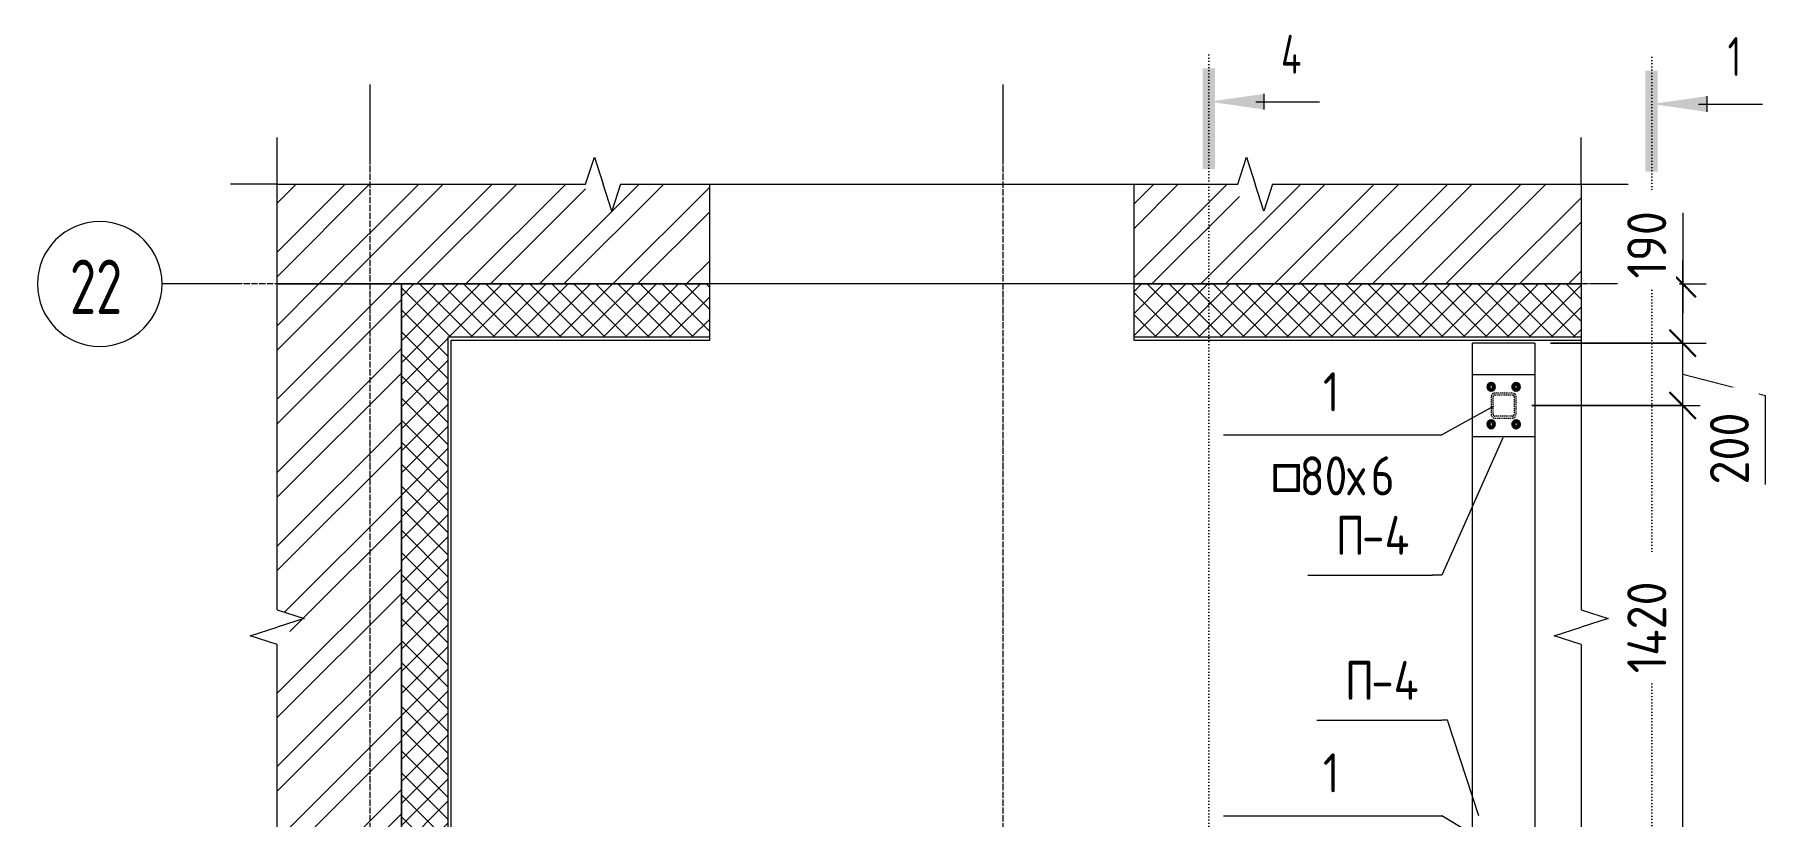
# Model space of a CAD drawing. Header units: millimetres. Extents: x 1343 to 81479, y -38120 to 27770.
# Drawn here: x 12480 to 18030, y 5142 to 7650 of the extents above; entities that cross this region are included whole.
import ezdxf

# ---------------------------------------------------------------- set-up
doc = ezdxf.new("R2010")
doc.units = ezdxf.units.MM
for name, pattern in [('01 Штриховая _4 мм_', [6, 3.5, -2.5]), ('02 Штрихпунктирная _20 мм_', [25, 20, -2.5, 0, -2.5]), ('04 Пунктир 10мм', [10, 0, -10])]:
    doc.linetypes.add(name, pattern=pattern)
for name, color, linetype, lineweight in [('AA_Dim', 7, 'Continuous', 9), ('AA_Dim-50', 7, 'Continuous', 9), ('AA_Oformlenie', 7, 'Continuous', 9), ('AA_Razrez', 7, 'Continuous', 9), ('AA_Vinoska', 7, 'Continuous', 9), ('AF_Balki', 7, 'Continuous', 20), ('AF_Okno', 7, 'Continuous', 20), ('AF_Stena', 7, 'Continuous', 9), ('AF_Stena_Опалубка', 253, 'Continuous', 20), ('AF_Stena_Опалубка_Существующая', 253, 'Continuous', 20), ('KR_Colonna_KG', 7, 'Continuous', 20), ('KR_Detal', 7, 'Continuous', 20), ('Оси', 7, 'Continuous', 9)]:
    doc.layers.add(name, color=color, linetype=linetype, lineweight=lineweight)
doc.styles.add('ISOCPEUR_5', font='isocpeur.TTF', dxfattribs={"width": 0.7, "height": 125})
doc.styles.add('ISOCPEUR_6', font='isocpeur.TTF', dxfattribs={"width": 0.7, "height": 175})
doc.styles.add('ISOCPEUR_7', font='isocpeur.TTF', dxfattribs={"width": 0.9, "height": 125})
doc.styles.add('ISOCPEUR_8', font='isocpeur.TTF', dxfattribs={"width": 0.85, "height": 125})
doc.styles.add('ISOCPEUR_9', font='isocpeur.TTF', dxfattribs={"width": 0.85, "height": 125})
doc.dimstyles.new('01_Точн_3_знака__непрозр_', dxfattribs={"dimscale": 304.8, "dimtxt": 125.344371, "dimasz": 0.278871, "dimexe": 0.246063, "dimexo": 0.164042, "dimgap": 0.049213, "dimtad": 1, "dimdec": 3, "dimrnd": 0.001, "dimdsep": 46, "dimtxsty": 'ISOCPEUR_7', "dimblk1": 'OBLIQUE', "dimblk2": 'OBLIQUE', "dimsah": 1, "dimcen": 0.09, "dimdle": 0.246063, "dimazin": 0, "dimtfac": 1, "dimtdec": 4, "dimtix": 1, "dimtmove": 1, "dimatfit": 3, "dimfxl": 1, "dimtvp": 1, "dimtfill": 1, "dimtolj": 1, "dimtzin": 0, "dimlwd": 18, "dimlwe": 18, "dimarcsym": 2})
doc.dimstyles.new('01_Точн_3_знака__непрозр__1', dxfattribs={"dimscale": 304.8, "dimtxt": 125.344371, "dimasz": 0.278871, "dimexe": 0.246063, "dimexo": 0.164042, "dimgap": 0.049213, "dimtad": 1, "dimdec": 3, "dimrnd": 0.001, "dimdsep": 46, "dimtxsty": 'ISOCPEUR_7', "dimblk1": 'OBLIQUE', "dimblk2": 'OBLIQUE', "dimsah": 1, "dimcen": 0.09, "dimdle": 0.246063, "dimazin": 0, "dimtfac": 1, "dimtdec": 4, "dimtix": 1, "dimtmove": 0, "dimatfit": 3, "dimfxl": 1, "dimtvp": 1, "dimtfill": 1, "dimtolj": 1, "dimtzin": 0, "dimlwd": 18, "dimlwe": 18, "dimarcsym": 2})
pattern_1 = [(45, (-5245.45, 0), (-117.8662, 117.8662), []), (45, (-5166.88, 0), (-117.8662, 117.8662), [])]
pattern_2 = [(45, (-5245.455, 0), (-35.35534, 35.35534), []), (135, (-5245.455, 0), (-35.35534, -35.35534), [])]

# ---------------------------------------------------------------- blocks, each defined once
blk = doc.blocks.new('231_Проем прямоугольный _Окно_Стена_ - 231_Проем прямоугольный _Окно_Стена_-4129284-КР_ПЛ_Км_1')
at = {"layer": 'AF_Okno', "color": 254}
blk.add_line((-555, 320), (805, 320), dxfattribs=at)
blk = doc.blocks.new('354_Прокат Лист _НесКаркас_РабПлоск_ - 354_Прокат Лист _НесКаркас_РабПлоск_-4002182-КР_ПЛ_Км_1')
at = {"layer": 'AF_Balki'}
for p, q in [((-50, -100), (-50, 100)), ((-50, 100), (150, 100)), ((150, 100), (150, -100)), ((150, -100), (-50, -100))]:
    blk.add_line(p, q, dxfattribs=at)
blk = doc.blocks.new('354_Анкер клиновой _СоедНесК_РабПлоск_ - M12x120_20-3827929-КР_ПЛ_Км_1')
at = {"layer": 'KR_Detal', "lineweight": 35}
for start, end in [(120, 180), (90, 120), (60, 90), (360, 60), (180, 240), (240, 270), (270, 300), (300, 360)]:
    blk.add_arc((0, 0), 9, start, end, dxfattribs=at)
for points in [[(-9, 5.2), (-8.3, 5.6), (-6.8, 6.5), (-5.3, 7.3), (-4.5, 7.8)], [(-9, 0), (-9, 0.9), (-9, 2.7), (-9, 4.4), (-9, 5.2)], [(-4.5, 7.8), (-3.7, 8.2), (-2.2, 9.1), (-0.7, 10), (0, 10.4)], [(0, 10.4), (0.7, 10), (2.2, 9.1), (3.7, 8.2), (4.5, 7.8)], [(4.5, 7.8), (5.3, 7.3), (6.8, 6.5), (8.3, 5.6), (9, 5.2)], [(9, 5.2), (9, 4.4), (9, 2.7), (9, 0.9), (9, 0)], [(-9, -5.2), (-9, -4.4), (-9, -2.7), (-9, -0.9), (-9, 0)], [(-4.5, -7.8), (-5.3, -7.3), (-6.8, -6.5), (-8.3, -5.6), (-9, -5.2)], [(0, -10.4), (-0.7, -10), (-2.2, -9.1), (-3.7, -8.2), (-4.5, -7.8)], [(4.5, -7.8), (3.7, -8.2), (2.2, -9.1), (0.7, -10), (0, -10.4)], [(9, -5.2), (8.3, -5.6), (6.8, -6.5), (5.3, -7.3), (4.5, -7.8)], [(9, 0), (9, -0.9), (9, -2.7), (9, -4.4), (9, -5.2)]]:
    blk.add_open_spline(points, degree=3, dxfattribs=at)
blk = doc.blocks.new('354_Анкер клиновой _СоедНесК_РабПлоск_ - M12x120_20-3843482-КР_ПЛ_Км_1')
at = {"layer": 'KR_Detal', "lineweight": 35}
for start, end in [(120, 180), (180, 240), (90, 120), (60, 90), (0, 60), (300, 0), (240, 270), (270, 300)]:
    blk.add_arc((0, 0), 9, start, end, dxfattribs=at)
for points in [[(-9, 5.2), (-8.3, 5.6), (-6.8, 6.5), (-5.3, 7.3), (-4.5, 7.8)], [(-9, 0), (-9, 0.9), (-9, 2.7), (-9, 4.4), (-9, 5.2)], [(-9, -5.2), (-9, -4.4), (-9, -2.7), (-9, -0.9), (-9, 0)], [(-4.5, 7.8), (-3.7, 8.2), (-2.2, 9.1), (-0.7, 10), (0, 10.4)], [(0, 10.4), (0.7, 10), (2.2, 9.1), (3.7, 8.2), (4.5, 7.8)], [(4.5, 7.8), (5.3, 7.3), (6.8, 6.5), (8.3, 5.6), (9, 5.2)], [(9, 5.2), (9, 4.4), (9, 2.7), (9, 0.9), (9, 0)], [(9, 0), (9, -0.9), (9, -2.7), (9, -4.4), (9, -5.2)], [(-4.5, -7.8), (-5.3, -7.3), (-6.8, -6.5), (-8.3, -5.6), (-9, -5.2)], [(0, -10.4), (-0.7, -10), (-2.2, -9.1), (-3.7, -8.2), (-4.5, -7.8)], [(4.5, -7.8), (3.7, -8.2), (2.2, -9.1), (0.7, -10), (0, -10.4)], [(9, -5.2), (8.3, -5.6), (6.8, -6.5), (5.3, -7.3), (4.5, -7.8)]]:
    blk.add_open_spline(points, degree=3, dxfattribs=at)
blk = doc.blocks.new('243_Профиль гнутый сварной квадратный _НесКол_2ур_ - 80х6-4107665-КР_ПЛ_Км_1')
at = {"layer": 'KR_Colonna_KG', "linetype": '01 Штриховая _4 мм_'}
for p, q in [((-40, 28), (-40, -28)), ((-34, -28), (-34, 28)), ((28, 40), (-28, 40)), ((-28, 34), (28, 34)), ((34, 28), (34, -28)), ((40, -28), (40, 28)), ((28, -34), (-28, -34)), ((-28, -40), (28, -40))]:
    blk.add_line(p, q, dxfattribs=at)
for centre, radius, start, end in [((-28, 28), 12, 90, 180), ((-28, 28), 6, 90, 180), ((28, 28), 12, 360, 90), ((28, 28), 6, 0, 90), ((-28, -28), 12, 180, 270), ((-28, -28), 6, 180, 270), ((28, -28), 12, 270, 360), ((28, -28), 6, 270, 0)]:
    blk.add_arc(centre, radius, start, end, dxfattribs=at)
blk = doc.blocks.new('354_Шайба_ГОСТ 11371-78_СоедНесК_РабПлоск_ - Шайба_ГОСТ 11371-78-V7-КР_ПЛ_Км_1')
at = {"layer": 'KR_Detal', "lineweight": 35}
for start, end in [(0, 180), (180, 0)]:
    blk.add_arc((0, 0), 12, start, end, dxfattribs=at)
at = {"layer": 'KR_Detal', "linetype": '01 Штриховая _4 мм_', "lineweight": 35}
for start, end in [(0, 180), (180, 360)]:
    blk.add_arc((0, 0), 6.5, start, end, dxfattribs=at)
blk = doc.blocks.new('354_Шайба_ГОСТ 11371-78_СоедНесК_РабПлоск_ - Шайба_ГОСТ 11371-78-V8-КР_ПЛ_Км_1')
at = {"layer": 'KR_Detal', "lineweight": 35}
for start, end in [(360, 180), (180, 360)]:
    blk.add_arc((0, 0), 12, start, end, dxfattribs=at)
at = {"layer": 'KR_Detal', "linetype": '01 Штриховая _4 мм_', "lineweight": 35}
for start, end in [(0, 180), (180, 0)]:
    blk.add_arc((0, 0), 6.5, start, end, dxfattribs=at)
blk = doc.blocks.new('011_Прямоугольник обрыва _ЭлУзла_ - 011_Прямоугольник обрыва _ЭлУзла_-4089323-КР_ПЛ_Км_1')
at = {"layer": 'AA_Oformlenie'}
for p, q in [((0, 4318.7), (0, 5685)), ((0, 5685), (990.6, 5685)), ((1101.9, 5685), (3081.7, 5685)), ((3193, 5685), (4182.2, 5685)), ((4182.2, 5685), (4182.2, 4318.7)), ((0, 1476.2), (0, 4207.4)), ((4182.2, 4207.4), (4182.2, 1476.2)), ((0, 0), (0, 1364.9)), ((4182.2, 1364.9), (4182.2, 0)), ((990.6, 0), (0, 0)), ((3081.7, 0), (1101.9, 0)), ((4182.2, 0), (3193, 0))]:
    blk.add_line(p, q, dxfattribs=at)
blk = doc.blocks.new('Разрез - Номер узла_ сзади-394133-КР_ПЛ_Км_1')
at = {"layer": 'AA_Razrez'}
for points in [[(7.33, 0.4), (7.33, -0.39), (0.87, -0.39), (0.87, 0.4)], [(3.5, -3.53), (2.5, -3.53), (3, 0)]]:
    blk.add_hatch(color=256, dxfattribs=at).paths.add_polyline_path(points)
for p, q in [((3, -3), (3, -7.1)), ((2.5, -3.53), (3.5, -3.53))]:
    blk.add_line(p, q, dxfattribs=at)
blk = doc.blocks.new('Ось сетки - d_4мм-2765513-КР_ПЛ_Км_1')
at = {"layer": 'Оси'}
for start, end in [(360, 180), (360, 180), (180, 360), (180, 360)]:
    blk.add_arc((0, 0), 4, start, end, dxfattribs=at)
blk = doc.blocks.new('DIMBLOCK17-КР_ПЛ_Км_1')
at = {"layer": 'AA_Dim-50', "lineweight": 30}
for p, q in [((17765, 6460), (17722.5, 6502.5)), ((17765, 6460), (17807.5, 6417.5)), ((17765, 5040), (17722.5, 5082.5)), ((17765, 5040), (17807.5, 4997.5))]:
    blk.add_line(p, q, dxfattribs=at)
at = {"layer": 'AA_Dim-50', "lineweight": 18}
for p, q in [((17280.6, 6460), (17840, 6460)), ((17765, 6460), (17280.6, 6460)), ((17765, 5040), (17765, 6460)), ((17280.6, 5040), (17840, 5040)), ((17765, 5040), (17280.6, 5040))]:
    blk.add_line(p, q, dxfattribs=at)
at = {"layer": 'AA_Dim-50', "color": 0, "lineweight": 18, "insert": (17587.2, 5601), "char_height": 125, "width": 357.586, "attachment_point": 1, "rotation": 90, "line_spacing_factor": 1.135194, "style": 'ISOCPEUR_7', "bg_fill": 3, "box_fill_scale": 1.25, "bg_fill_color": 256, "bg_fill_true_color": 13158600, "bg_fill_transparency": 0}
blk.add_mtext('1420', dxfattribs=at)
blk = doc.blocks.new('_Oblique')
at = {"color": 0, "linetype": 'ByBlock', "lineweight": -2}
blk.add_line((-0.5, -0.5), (0.5, 0.5), dxfattribs=at)
blk = doc.blocks.new('DIMBLOCK18-КР_ПЛ_Км_1')
at = {"layer": 'AA_Dim-50', "lineweight": 30}
for p, q in [((17765, 6660), (17722.5, 6702.5)), ((17765, 6660), (17807.5, 6617.5)), ((17765, 6460), (17722.5, 6502.5)), ((17765, 6460), (17807.5, 6417.5))]:
    blk.add_line(p, q, dxfattribs=at)
at = {"layer": 'AA_Dim-50', "lineweight": 18}
for p, q in [((17340.6, 6660), (17840, 6660)), ((17765, 6660), (17340.6, 6660)), ((17765, 6460), (17765, 6660)), ((18030, 6490.8), (17765, 6560)), ((17280.6, 6460), (17840, 6460)), ((17765, 6460), (17280.6, 6460)), ((18030, 6206.7), (18030, 6490.8))]:
    blk.add_line(p, q, dxfattribs=at)
at = {"layer": 'AA_Dim-50', "color": 0, "lineweight": 18, "insert": (17852.2, 6206.7), "char_height": 125, "width": 280.961, "attachment_point": 1, "rotation": 90, "line_spacing_factor": 1.135194, "style": 'ISOCPEUR_7', "bg_fill": 3, "box_fill_scale": 1.25, "bg_fill_color": 256, "bg_fill_true_color": 13158600, "bg_fill_transparency": 0}
blk.add_mtext('200', dxfattribs=at)
blk = doc.blocks.new('DIMBLOCK19-КР_ПЛ_Км_1')
at = {"layer": 'AA_Dim-50', "lineweight": 18}
for p, q in [((17765, 7078), (17765, 6817.5)), ((17765, 6660), (17765, 6925)), ((17754.9, 6850), (17840, 6850)), ((17765, 6850), (17754.9, 6850)), ((17765, 6817.5), (17765, 6755)), ((17340.6, 6660), (17840, 6660)), ((17765, 6660), (17340.6, 6660))]:
    blk.add_line(p, q, dxfattribs=at)
at = {"layer": 'AA_Dim-50', "lineweight": 30}
for p, q in [((17765, 6850), (17722.5, 6892.5)), ((17765, 6850), (17807.5, 6807.5)), ((17765, 6660), (17722.5, 6702.5)), ((17765, 6660), (17807.5, 6617.5))]:
    blk.add_line(p, q, dxfattribs=at)
at = {"layer": 'AA_Dim-50', "color": 0, "lineweight": 18, "insert": (17587.2, 6867.5), "char_height": 125, "width": 252.581, "attachment_point": 1, "rotation": 90, "line_spacing_factor": 1.135194, "style": 'ISOCPEUR_7', "bg_fill": 3, "box_fill_scale": 1.25, "bg_fill_color": 256, "bg_fill_true_color": 13158600, "bg_fill_transparency": 0}
blk.add_mtext('190', dxfattribs=at)
blk = doc.blocks.new('043_М_КолонныКМ - Позиция_Наименование_дп14-3915281-КР_ПЛ_Км_1')
at = {"layer": 'AA_Vinoska'}
blk.add_line((-7, 0), (7, 0), dxfattribs=at)
blk = doc.blocks.new('043_М_Балки_Полка - Позиция_дп8-3915677-КР_ПЛ_Км_1')
at = {"layer": 'AA_Vinoska'}
blk.add_line((-4, 0), (4, 0), dxfattribs=at)

msp = doc.modelspace()

# ---------------------------------------------------------------- hatches: boundary and pattern name
at = {"layer": 'AF_Stena'}
h = msp.add_hatch(dxfattribs=at)
h.set_pattern_fill('FP_5', color=9, style=0, pattern_type=2)
h.set_pattern_definition(pattern_1)
h.paths.add_polyline_path([(13257.4214, 6850), (14644.3858, 6850), (14644.3858, 7170), (14357.9736, 7170), (14330.4736, 7083.3975), (14302.9736, 7170), (14302.9736, 7130.7473), (14246.6649, 7130.7473), (14246.6649, 7170), (13257.4214, 7170)])
h.paths.add_polyline_path([(16004.3858, 6850), (17439.6303, 6850), (17439.6303, 7170), (16449.0781, 7170), (16421.5781, 7083.3975), (16394.0781, 7170), (16394.0781, 7130.7473), (16337.7694, 7130.7473), (16337.7694, 7170), (16004.3858, 7170), (16004.3858, 7083.3975)])
h = msp.add_hatch(dxfattribs=at)
h.set_pattern_fill('FP_5', color=9, style=0, pattern_type=2)
h.set_pattern_definition(pattern_1)
h.paths.add_polyline_path([(13257.4214, 1485), (13655.5807, 1485), (13655.5807, 6850), (13257.4214, 6850), (13257.4214, 5805.0587), (13344.0715, 5776.9043), (13257.4214, 5748.75), (13297.5768, 5748.75), (13297.5768, 5693.75), (13257.4214, 5693.75), (13257.4214, 2962.5587), (13344.0715, 2934.4043), (13257.4214, 2906.25), (13297.5768, 2906.25), (13297.5768, 2851.25), (13257.4214, 2851.25)])
h = msp.add_hatch(dxfattribs=at)
h.set_pattern_fill('FP_6', color=9, style=0, pattern_type=2)
h.set_pattern_definition(pattern_2)
h.paths.add_polyline_path([(13697.7365, 1485), (13805.5807, 1485), (13805.5807, 6850), (13655.5807, 6850), (13655.5807, 1485)])
h = msp.add_hatch(dxfattribs=at)
h.set_pattern_fill('FP_6', color=9, style=0, pattern_type=2)
h.set_pattern_definition(pattern_2)
h.paths.add_polyline_path([(13815.5807, 6680), (14644.3858, 6680), (14644.3858, 6850), (13805.5807, 6850), (13805.5807, 6680)])
h = msp.add_hatch(dxfattribs=at)
h.set_pattern_fill('FP_6', color=9, style=0, pattern_type=2)
h.set_pattern_definition(pattern_2)
h.paths.add_polyline_path([(16004.3858, 6680), (17439.6303, 6680), (17439.6303, 6850), (16004.3858, 6850)])

# ---------------------------------------------------------------- linework, layer by layer
at = {"layer": 'AA_Razrez', "linetype": '04 Пунктир 10мм'}
for p, q in [((16245.387, 7584.8785), (16245.387, 664.5948)), ((17665.387, 7577.355), (17665.387, 714.3247))]:
    msp.add_line(p, q, dxfattribs=at)
at = {"layer": 'AA_Vinoska'}
for p, q in [((13257.4214, 7170), (13257.4214, 7320)), ((17439.6303, 7170), (17439.6303, 7320)), ((14246.6649, 7170), (14274.8193, 7256.6501)), ((14274.8193, 7256.6501), (14302.9736, 7170)), ((16337.7694, 7170), (16365.9237, 7256.6501)), ((16365.9237, 7256.6501), (16394.0781, 7170)), ((13257.4214, 7170), (13107.4214, 7170)), ((14330.4736, 7083.3975), (14302.9736, 7170)), ((14357.9736, 7170), (14330.4736, 7083.3975)), ((16421.5781, 7083.3975), (16394.0781, 7170)), ((16449.0781, 7170), (16421.5781, 7083.3975)), ((17439.6303, 7170), (17589.6303, 7170)), ((17158.8368, 6458.6248), (16991.9518, 6366.5502)), ((17187.6681, 6356.6575), (16991.9518, 5916.3011)), ((16991.9518, 5916.3011), (16962.4859, 5916.3011)), ((13257.4214, 5805.0587), (13344.0715, 5776.9043)), ((13344.0715, 5776.9043), (13257.4214, 5748.75)), ((17439.6303, 5805.0587), (17526.2805, 5776.9043)), ((17526.2805, 5776.9043), (17439.6303, 5748.75)), ((13170.8188, 5721.25), (13257.4214, 5748.75)), ((13257.4214, 5693.75), (13170.8188, 5721.25)), ((17353.0278, 5721.25), (17439.6303, 5748.75)), ((17439.6303, 5693.75), (17353.0278, 5721.25)), ((17011.0892, 5451.0465), (16991.9518, 5451.0465)), ((17111.3385, 5144.2764), (17011.0892, 5451.0465)), ((17158.8368, 5042.979), (16991.9518, 5144.2919))]:
    msp.add_line(p, q, dxfattribs=at)
at = {"layer": 'AF_Stena_Опалубка'}
for p, q in [((17090.5807, 1970), (17090.5807, 6660)), ((17290.5807, 6660), (17090.5807, 6660)), ((17290.5807, 6660), (17290.5807, 1970))]:
    msp.add_line(p, q, dxfattribs=at)
at = {"layer": 'AF_Stena_Опалубка_Существующая', "color": 254}
for p, q in [((14644.3858, 6850), (14644.3858, 7170)), ((16004.3858, 7170), (16004.3858, 6850)), ((13257.4214, 6850), (14644.3858, 6850)), ((13655.5807, 6850), (13257.4214, 6850)), ((13655.5807, 4670), (13655.5807, 6850)), ((13655.5807, 6850), (13655.5807, 1485)), ((13805.5807, 6850), (13655.5807, 6850)), ((13815.5807, 6850), (13805.5807, 6850)), ((14644.3858, 6850), (13815.5807, 6850)), ((14644.3858, 6670), (14644.3858, 6850)), ((16004.3858, 6850), (17439.6303, 6850)), ((17439.6303, 6850), (16004.3858, 6850)), ((16004.3858, 6850), (16004.3858, 6670)), ((13805.5807, 4820), (13805.5807, 6680)), ((13805.5807, 6680), (13815.5807, 6680)), ((13815.5807, 6680), (14644.3858, 6680)), ((13815.5807, 4830), (13815.5807, 6670)), ((13815.5807, 6670), (14644.3858, 6670)), ((16004.3858, 6680), (17439.6303, 6680)), ((16004.3858, 6670), (17439.6303, 6670))]:
    msp.add_line(p, q, dxfattribs=at)
at = {"layer": 'Оси'}
for p, q in [((13555.5807, 7240), (13555.5807, 7490)), ((15585.5807, 7240), (15585.5807, 7490)), ((13138.4459, 6850), (12888.4459, 6850)), ((17736.9256, 6850), (17486.9256, 6850))]:
    msp.add_line(p, q, dxfattribs=at)
at = {"layer": 'Оси', "linetype": '02 Штрихпунктирная _20 мм_'}
for p, q in [((13555.5807, 1135), (13555.5807, 7240)), ((15585.5807, 1135), (15585.5807, 7240)), ((17486.9256, 6850), (13138.4459, 6850))]:
    msp.add_line(p, q, dxfattribs=at)

# ---------------------------------------------------------------- block references
at = {"layer": 'AA_Oformlenie', "rotation": 180}
msp.add_blockref('011_Прямоугольник обрыва _ЭлУзла_ - 011_Прямоугольник обрыва _ЭлУзла_-4089323-КР_ПЛ_Км_1', (17439.6303, 7170), dxfattribs=at)
at = {"layer": 'AA_Razrez', "extrusion": (0, 0, -1), "xscale": 49.99999999999998, "yscale": 49.99999999999998, "zscale": 49.99999999999998, "rotation": 270.0000000000003}
for p in [(-16245.387, 7584.8785), (-17665.387, 7577.355)]:
    msp.add_blockref('Разрез - Номер узла_ сзади-394133-КР_ПЛ_Км_1', p, dxfattribs=at)
at = {"layer": 'AA_Vinoska', "xscale": 49.99999999999998, "yscale": 49.99999999999998, "zscale": 49.99999999999998}
for name, p in [('043_М_КолонныКМ - Позиция_Наименование_дп14-3915281-КР_ПЛ_Км_1', (16641.9518, 6366.5502)), ('043_М_Балки_Полка - Позиция_дп8-3915677-КР_ПЛ_Км_1', (16762.4859, 5916.3011)), ('043_М_Балки_Полка - Позиция_дп8-3915677-КР_ПЛ_Км_1', (16791.9518, 5451.0465)), ('043_М_КолонныКМ - Позиция_Наименование_дп14-3915281-КР_ПЛ_Км_1', (16641.9518, 5144.2919))]:
    msp.add_blockref(name, p, dxfattribs=at)
at = {"layer": 'AF_Balki', "rotation": 89.99999999999962}
msp.add_blockref('354_Прокат Лист _НесКаркас_РабПлоск_ - 354_Прокат Лист _НесКаркас_РабПлоск_-4002182-КР_ПЛ_Км_1', (17190.5807, 6410), dxfattribs=at)
at = {"layer": 'AF_Okno', "color": 254, "rotation": 180}
msp.add_blockref('231_Проем прямоугольный _Окно_Стена_ - 231_Проем прямоугольный _Окно_Стена_-4129284-КР_ПЛ_Км_1', (15449.3858, 7170), dxfattribs=at)
at = {"layer": 'KR_Colonna_KG', "linetype": '01 Штриховая _4 мм_'}
msp.add_blockref('243_Профиль гнутый сварной квадратный _НесКол_2ур_ - 80х6-4107665-КР_ПЛ_Км_1', (17190.5807, 6460), dxfattribs=at)
at = {"layer": 'KR_Detal', "linetype": '01 Штриховая _4 мм_', "lineweight": 35}
for name, p in [('354_Шайба_ГОСТ 11371-78_СоедНесК_РабПлоск_ - Шайба_ГОСТ 11371-78-V8-КР_ПЛ_Км_1', (17150.5812, 6520)), ('354_Шайба_ГОСТ 11371-78_СоедНесК_РабПлоск_ - Шайба_ГОСТ 11371-78-V7-КР_ПЛ_Км_1', (17150.5812, 6400))]:
    msp.add_blockref(name, p, dxfattribs=at)
at = {"layer": 'KR_Detal', "lineweight": 35}
for name, p in [('354_Анкер клиновой _СоедНесК_РабПлоск_ - M12x120_20-3843482-КР_ПЛ_Км_1', (17150.5812, 6520)), ('354_Анкер клиновой _СоедНесК_РабПлоск_ - M12x120_20-3827929-КР_ПЛ_Км_1', (17150.5812, 6400))]:
    msp.add_blockref(name, p, dxfattribs=at)
at = {"layer": 'KR_Detal', "linetype": '01 Штриховая _4 мм_', "lineweight": 35, "rotation": 180}
for name, p in [('354_Шайба_ГОСТ 11371-78_СоедНесК_РабПлоск_ - Шайба_ГОСТ 11371-78-V7-КР_ПЛ_Км_1', (17230.5807, 6520)), ('354_Шайба_ГОСТ 11371-78_СоедНесК_РабПлоск_ - Шайба_ГОСТ 11371-78-V8-КР_ПЛ_Км_1', (17230.5807, 6400))]:
    msp.add_blockref(name, p, dxfattribs=at)
at = {"layer": 'KR_Detal', "lineweight": 35, "rotation": 180}
for name, p in [('354_Анкер клиновой _СоедНесК_РабПлоск_ - M12x120_20-3827929-КР_ПЛ_Км_1', (17230.5807, 6520)), ('354_Анкер клиновой _СоедНесК_РабПлоск_ - M12x120_20-3843482-КР_ПЛ_Км_1', (17230.5807, 6400))]:
    msp.add_blockref(name, p, dxfattribs=at)
at = {"layer": 'Оси', "xscale": 49.99999999999998, "yscale": 49.99999999999998, "zscale": 49.99999999999998, "rotation": 89.99999999999953}
msp.add_blockref('Ось сетки - d_4мм-2765513-КР_ПЛ_Км_1', (12688.4459, 6850), dxfattribs=at)

# ---------------------------------------------------------------- texts
at = {"layer": 'AA_Razrez', "char_height": 125, "attachment_point": 1, "style": 'ISOCPEUR_5'}
for s, insert, width in [('\\fISOCPEUR|b0|i0|c204|p34|;\\W.7;4', (16476.5934, 7649.6091), 84.177187), ('\\fISOCPEUR|b0|i0|c204|p34|;\\W.7;1', (17909.1934, 7642.0856), 53.312219)]:
    msp.add_mtext(s, dxfattribs=dict(at, insert=insert, width=width))
at = {"layer": 'AA_Vinoska', "char_height": 125, "attachment_point": 1}
for s, insert, width, style in [('\\fISOCPEUR|b0|i0|c204|p34|;\\W.85;1', (16611.1156, 6566.4839), 64.736266, 'ISOCPEUR_8'), ('\\fISOCPEUR|b0|i0|c130|p34|;\\W.85;□', (16440.9039, 6297.0016), 115.843844, 'ISOCPEUR_9'), ('80', (16536.4846, 6297.0016), 183.987281, 'ISOCPEUR_8'), ('\\fISOCPEUR|b0|i0|c204|p34|;\\W.85;6', (16764.1917, 6297.0016), 91.993641, 'ISOCPEUR_8'), ('\\fISOCPEUR|b0|i0|c204|p34|;\\W.85;х', (16688.2893, 6297.0016), 91.993641, 'ISOCPEUR_8'), ('\\fISOCPEUR|b0|i0|c204|p34|;\\W.85;П', (16651.8786, 6105.977), 102.215156, 'ISOCPEUR_8'), ('-4', (16736.2145, 6105.977), 194.208797, 'ISOCPEUR_8'), ('\\fISOCPEUR|b0|i0|c204|p34|;\\W.85;П', (16681.3444, 5640.7224), 102.215156, 'ISOCPEUR_8'), ('-4', (16765.6804, 5640.7224), 194.208797, 'ISOCPEUR_8'), ('\\fISOCPEUR|b0|i0|c204|p34|;\\W.85;1', (16611.1156, 5344.2255), 64.736266, 'ISOCPEUR_8')]:
    msp.add_mtext(s, dxfattribs=dict(at, insert=insert, width=width, style=style))
at = {"layer": 'Оси', "insert": (12592.8324, 6928.5763), "char_height": 175, "width": 207.637062, "attachment_point": 1, "style": 'ISOCPEUR_6'}
msp.add_mtext('22', dxfattribs=at)

# ---------------------------------------------------------------- next in the draw order: dimensions: what is measured, and where the dimension line sits
at = {"layer": 'AA_Dim', "lineweight": 18}
dim = msp.add_linear_dim(base=(17765.0334, 6460), p1=(17230.5807, 5040), p2=(17230.5807, 6460), angle=90, dimstyle='01_Точн_3_знака__непрозр__1', override={"dimpost": '<>', "dimfxl": 1420}, dxfattribs=at)
dim.commit()
dim.dimension.update_dxf_attribs({"geometry": 'DIMBLOCK17-КР_ПЛ_Км_1', "text_midpoint": (17687.5334, 5750)})

# ---------------------------------------------------------------- next in the draw order: dimensions: what is measured, and where the dimension line sits
dim = msp.add_linear_dim(base=(17765.0334, 6660), p1=(17230.5807, 6460), p2=(17290.5807, 6660), angle=90, dimstyle='01_Точн_3_знака__непрозр_', override={"dimpost": '<>', "dimfxl": 208.80613}, dxfattribs=at)
dim.commit()
dim.dimension.update_dxf_attribs({"geometry": 'DIMBLOCK18-КР_ПЛ_Км_1', "text_midpoint": (17935.5269, 6347.1634), "dimtype": 160, "text_rotation": 90})

# ---------------------------------------------------------------- next in the draw order: dimensions: what is measured, and where the dimension line sits
dim = msp.add_linear_dim(base=(17765.0334, 6850), p1=(17290.5807, 6660), p2=(17704.9293, 6850), angle=90, dimstyle='01_Точн_3_знака__непрозр_', override={"dimpost": '<>', "dimfxl": 455.834128}, dxfattribs=at)
dim.commit()
dim.dimension.update_dxf_attribs({"geometry": 'DIMBLOCK19-КР_ПЛ_Км_1', "text_midpoint": (17670.5269, 6993.7789), "dimtype": 160, "text_rotation": 90})

doc.saveas('drawing.dxf')
